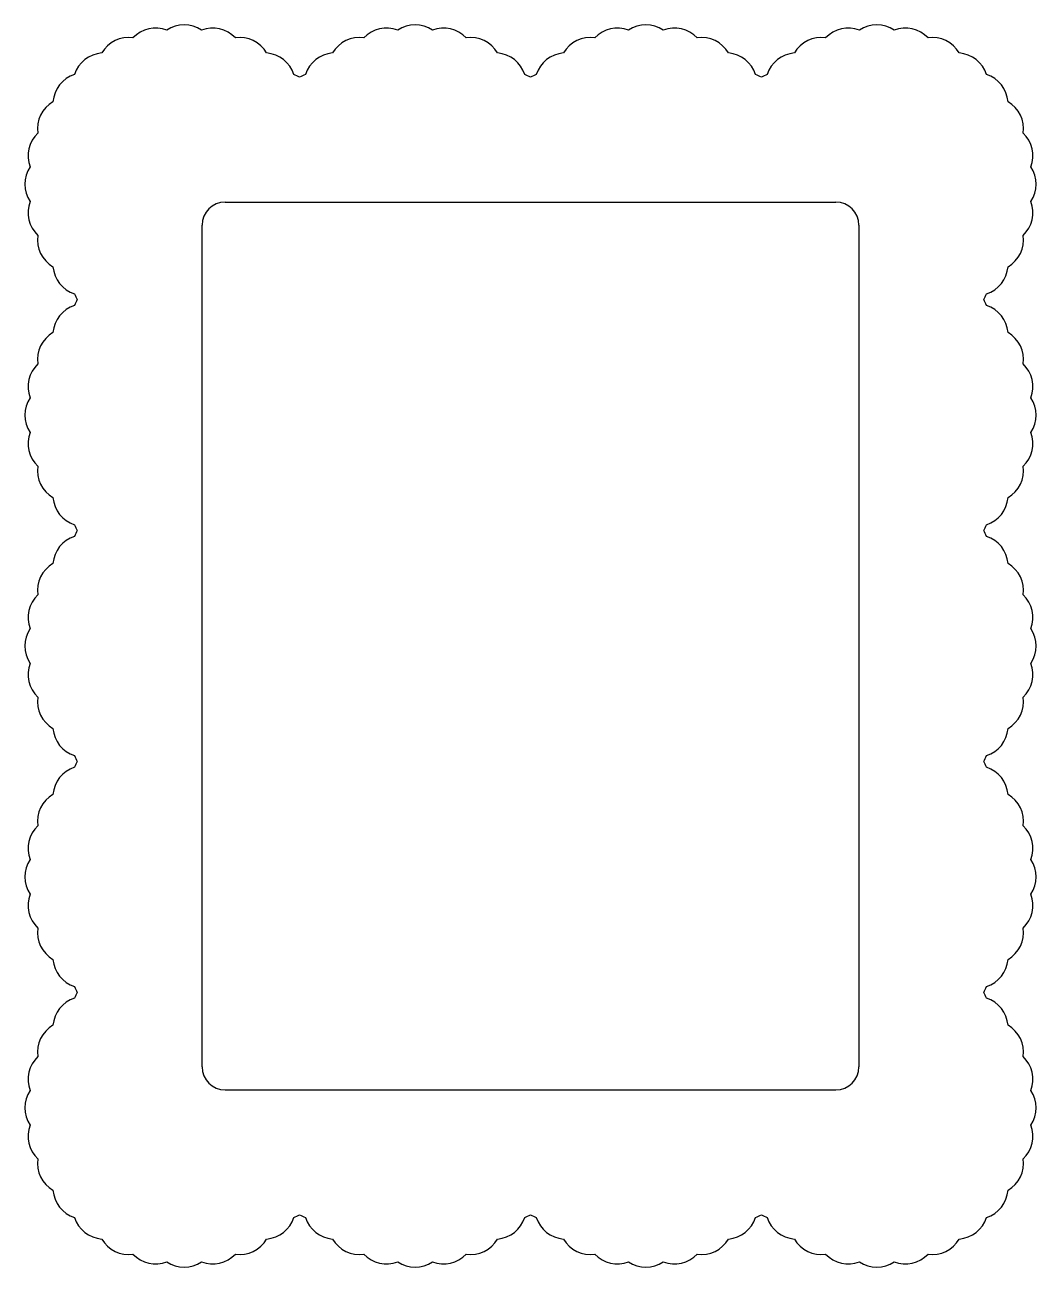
# Model space of a CAD drawing. Extents: x -1139 to -563, y -79 to 236.
# Drawn here: x -693.9 to -563.2, y 75.5 to 236 of the extents above; entities that cross this region are included whole.
import ezdxf

# ---------------------------------------------------------------- set-up
doc = ezdxf.new("R2010")
doc.units = 0
doc.layers.get('0').update_dxf_attribs({"linetype": 'CONTINUOUS'})

msp = doc.modelspace()

# ---------------------------------------------------------------- linework, layer by layer
for p, q in [((-667.96744, 213.069565), (-589.089007, 213.069565)), ((-670.96744, 101.35825), (-670.96744, 210.069565)), ((-586.089007, 210.069565), (-586.089007, 101.35825)), ((-667.96744, 98.35825), (-589.089007, 98.35825))]:
    msp.add_line(p, q)
for centre, radius, start, end in [((-673.277458, 231.970537), 4, 55.900069, 124.099931), ((-643.444635, 231.970537), 4, 55.900069, 124.099931), ((-613.611813, 231.970537), 4, 55.900069, 124.099931), ((-583.77899, 231.970537), 4, 55.900069, 124.099931), ((-676.969293, 231.554567), 4, 68.757212, 136.957074), ((-669.585623, 231.554567), 4, 43.042926, 111.242788), ((-647.13647, 231.554567), 4, 68.757212, 136.957074), ((-639.7528, 231.554567), 4, 43.042926, 111.242788), ((-617.303647, 231.554567), 4, 68.757212, 136.957074), ((-609.919978, 231.554567), 4, 43.042926, 111.242788), ((-587.470825, 231.554567), 4, 68.757212, 136.957074), ((-580.087155, 231.554567), 4, 43.042926, 111.242788), ((-680.476003, 230.327516), 4, 81.614355, 149.814217), ((-666.078912, 230.327516), 4, 30.185783, 98.385645), ((-650.643181, 230.327516), 4, 81.614355, 149.814217), ((-636.246089, 230.327516), 4, 30.185783, 98.385645), ((-620.810358, 230.327516), 4, 81.614355, 149.814217), ((-606.413267, 230.327516), 4, 30.185783, 98.385645), ((-590.977536, 230.327516), 4, 81.614355, 149.814217), ((-576.580444, 230.327516), 4, 30.185783, 98.385645), ((-683.621749, 228.350913), 4, 94.471497, 162.67136), ((-662.933166, 228.350913), 4, 17.32864, 85.528503), ((-653.788927, 228.350913), 4, 94.471497, 162.67136), ((-633.100344, 228.350913), 4, 17.32864, 85.528503), ((-623.956104, 228.350913), 4, 94.471497, 162.67136), ((-603.267521, 228.350913), 4, 17.32864, 85.528503), ((-594.123281, 228.350913), 4, 94.471497, 162.67136), ((-573.434698, 228.350913), 4, 17.32864, 85.528503), ((-686.248789, 225.723873), 4, 107.32864, 175.528503), ((-660.306126, 225.723873), 4, 60.904287, 72.67136), ((-656.415966, 225.723873), 4, 107.32864, 119.095713), ((-630.473304, 225.723873), 4, 60.904287, 72.67136), ((-626.583144, 225.723873), 4, 107.32864, 119.095713), ((-600.640481, 225.723873), 4, 60.904287, 72.67136), ((-596.750321, 225.723873), 4, 107.32864, 119.095713), ((-570.807659, 225.723873), 4, 4.471497, 72.67136), ((-688.225392, 222.578128), 4, 120.185783, 188.385645), ((-568.831056, 222.578128), 4, 351.614355, 59.814217), ((-689.452443, 219.071417), 4, 133.042926, 201.242788), ((-567.604004, 219.071417), 4, 338.757212, 46.957074), ((-689.868413, 215.379582), 4, 145.900069, 214.099931), ((-567.188035, 215.379582), 4, 325.900069, 34.099931), ((-689.452443, 211.687747), 4, 158.757212, 226.957074), ((-667.96744, 210.069565), 3, 90, 180), ((-589.089007, 210.069565), 3, 360, 90), ((-567.604004, 211.687747), 4, 313.042926, 21.242788), ((-688.225392, 208.181036), 4, 171.614355, 239.814217), ((-568.831056, 208.181036), 4, 300.185783, 8.385645), ((-686.248789, 205.03529), 4, 184.471497, 252.67136), ((-570.807659, 205.03529), 4, 287.32864, 355.528503), ((-683.621749, 202.408251), 4, 197.32864, 209.095954), ((-573.434698, 202.408251), 4, 330.904046, 342.67136), ((-686.248781, 195.891036), 4, 107.32864, 175.528503), ((-683.621741, 198.518076), 4, 150.904287, 162.67136), ((-573.434707, 198.518076), 4, 17.32864, 29.095713), ((-570.807667, 195.891036), 4, 4.471497, 72.67136), ((-688.225384, 192.74529), 4, 120.185783, 188.385645), ((-568.831064, 192.74529), 4, 351.614355, 59.814217), ((-689.452435, 189.23858), 4, 133.042926, 201.242788), ((-567.604013, 189.23858), 4, 338.757212, 46.957074), ((-689.868405, 185.546745), 4, 145.900069, 214.099931), ((-567.188043, 185.546745), 4, 325.900069, 34.099931), ((-689.452435, 181.85491), 4, 158.757212, 226.957074), ((-567.604013, 181.85491), 4, 313.042926, 21.242788), ((-688.225384, 178.348199), 4, 171.614355, 239.814217), ((-568.831064, 178.348199), 4, 300.185783, 8.385645), ((-686.248781, 175.202453), 4, 184.471497, 252.67136), ((-570.807667, 175.202453), 4, 287.32864, 355.528503), ((-683.621741, 172.575413), 4, 197.32864, 209.095713), ((-683.621741, 168.685253), 4, 150.904287, 162.67136), ((-573.434707, 172.575413), 4, 330.904287, 342.67136), ((-573.434707, 168.685253), 4, 17.32864, 29.095713), ((-686.248781, 166.058214), 4, 107.32864, 175.528503), ((-570.807667, 166.058214), 4, 4.471497, 72.67136), ((-688.225384, 162.912468), 4, 120.185783, 188.385645), ((-568.831064, 162.912468), 4, 351.614355, 59.814217), ((-689.452435, 159.405757), 4, 133.042926, 201.242788), ((-567.604013, 159.405757), 4, 338.757212, 46.957074), ((-689.868405, 155.713922), 4, 145.900069, 214.099931), ((-567.188043, 155.713922), 4, 325.900069, 34.099931), ((-689.452435, 152.022087), 4, 158.757212, 226.957074), ((-567.604013, 152.022087), 4, 313.042926, 21.242788), ((-688.225384, 148.515376), 4, 171.614355, 239.814217), ((-568.831064, 148.515376), 4, 300.185783, 8.385645), ((-686.248781, 145.369631), 4, 184.471497, 252.67136), ((-570.807667, 145.369631), 4, 287.32864, 355.528503), ((-683.621741, 142.742591), 4, 197.32864, 209.095713), ((-573.434707, 142.742591), 4, 330.904287, 342.67136), ((-686.248781, 136.225362), 4, 107.32864, 175.528503), ((-683.621741, 138.852401), 4, 150.904287, 162.67136), ((-573.434707, 138.852401), 4, 17.32864, 29.095713), ((-570.807667, 136.225362), 4, 4.471497, 72.67136), ((-688.225384, 133.079616), 4, 120.185783, 188.385645), ((-568.831064, 133.079616), 4, 351.614355, 59.814217), ((-689.452435, 129.572905), 4, 133.042926, 201.242788), ((-567.604013, 129.572905), 4, 338.757212, 46.957074), ((-689.868405, 125.88107), 4, 145.900069, 214.099931), ((-567.188043, 125.88107), 4, 325.900069, 34.099931), ((-689.452435, 122.189235), 4, 158.757212, 226.957074), ((-567.604013, 122.189235), 4, 313.042926, 21.242788), ((-688.225384, 118.682524), 4, 171.614355, 239.814217), ((-568.831064, 118.682524), 4, 300.185783, 8.385645), ((-686.248781, 115.536779), 4, 184.471497, 252.67136), ((-570.807667, 115.536779), 4, 287.32864, 355.528503), ((-683.621749, 109.019564), 4, 150.904046, 162.67136), ((-683.621741, 112.909739), 4, 197.32864, 209.095713), ((-573.434707, 112.909739), 4, 330.904287, 342.67136), ((-573.434698, 109.019564), 4, 17.32864, 29.095954), ((-686.248789, 106.392524), 4, 107.32864, 175.528503), ((-570.807659, 106.392524), 4, 4.471497, 72.67136), ((-688.225392, 103.246779), 4, 120.185783, 188.385645), ((-568.831056, 103.246779), 4, 351.614355, 59.814217), ((-689.452443, 99.740068), 4, 133.042926, 201.242788), ((-667.96744, 101.35825), 3, 180, 270), ((-589.089007, 101.35825), 3, 270, 360), ((-567.604004, 99.740068), 4, 338.757212, 46.957074), ((-689.868413, 96.048233), 4, 145.900069, 214.099931), ((-567.188035, 96.048233), 4, 325.900069, 34.099931), ((-689.452443, 92.356398), 4, 158.757212, 226.957074), ((-567.604004, 92.356398), 4, 313.042926, 21.242788), ((-688.225392, 88.849687), 4, 171.614355, 239.814217), ((-568.831056, 88.849687), 4, 300.185783, 8.385645), ((-686.248789, 85.703941), 4, 184.471497, 252.67136), ((-570.807659, 85.703941), 4, 287.32864, 355.528503), ((-683.621749, 83.076902), 4, 197.32864, 265.528503), ((-662.933166, 83.076902), 4, 274.471497, 342.67136), ((-660.306126, 85.703941), 4, 287.32864, 299.095713), ((-656.415966, 85.703941), 4, 240.904287, 252.67136), ((-653.788927, 83.076902), 4, 197.32864, 265.528503), ((-633.100344, 83.076902), 4, 274.471497, 342.67136), ((-630.473304, 85.703941), 4, 287.32864, 299.095713), ((-626.583144, 85.703941), 4, 240.904287, 252.67136), ((-623.956104, 83.076902), 4, 197.32864, 265.528503), ((-603.267521, 83.076902), 4, 274.471497, 342.67136), ((-600.640481, 85.703941), 4, 287.32864, 299.095713), ((-596.750321, 85.703941), 4, 240.904287, 252.67136), ((-594.123281, 83.076902), 4, 197.32864, 265.528503), ((-573.434698, 83.076902), 4, 274.471497, 342.67136), ((-680.476003, 81.100299), 4, 210.185783, 278.385645), ((-666.078912, 81.100299), 4, 261.614355, 329.814217), ((-650.643181, 81.100299), 4, 210.185783, 278.385645), ((-636.246089, 81.100299), 4, 261.614355, 329.814217), ((-620.810358, 81.100299), 4, 210.185783, 278.385645), ((-606.413267, 81.100299), 4, 261.614355, 329.814217), ((-590.977536, 81.100299), 4, 210.185783, 278.385645), ((-576.580444, 81.100299), 4, 261.614355, 329.814217), ((-676.969293, 79.873247), 4, 223.042926, 291.242788), ((-669.585623, 79.873247), 4, 248.757212, 316.957074), ((-647.13647, 79.873247), 4, 223.042926, 291.242788), ((-639.7528, 79.873247), 4, 248.757212, 316.957074), ((-617.303647, 79.873247), 4, 223.042926, 291.242788), ((-609.919978, 79.873247), 4, 248.757212, 316.957074), ((-587.470825, 79.873247), 4, 223.042926, 291.242788), ((-580.087155, 79.873247), 4, 248.757212, 316.957074), ((-673.277458, 79.457278), 4, 235.900069, 304.099931), ((-643.444635, 79.457278), 4, 235.900069, 304.099931), ((-613.611813, 79.457278), 4, 235.900069, 304.099931), ((-583.77899, 79.457278), 4, 235.900069, 304.099931)]:
    msp.add_arc(centre, radius, start, end)

doc.saveas('drawing.dxf')
